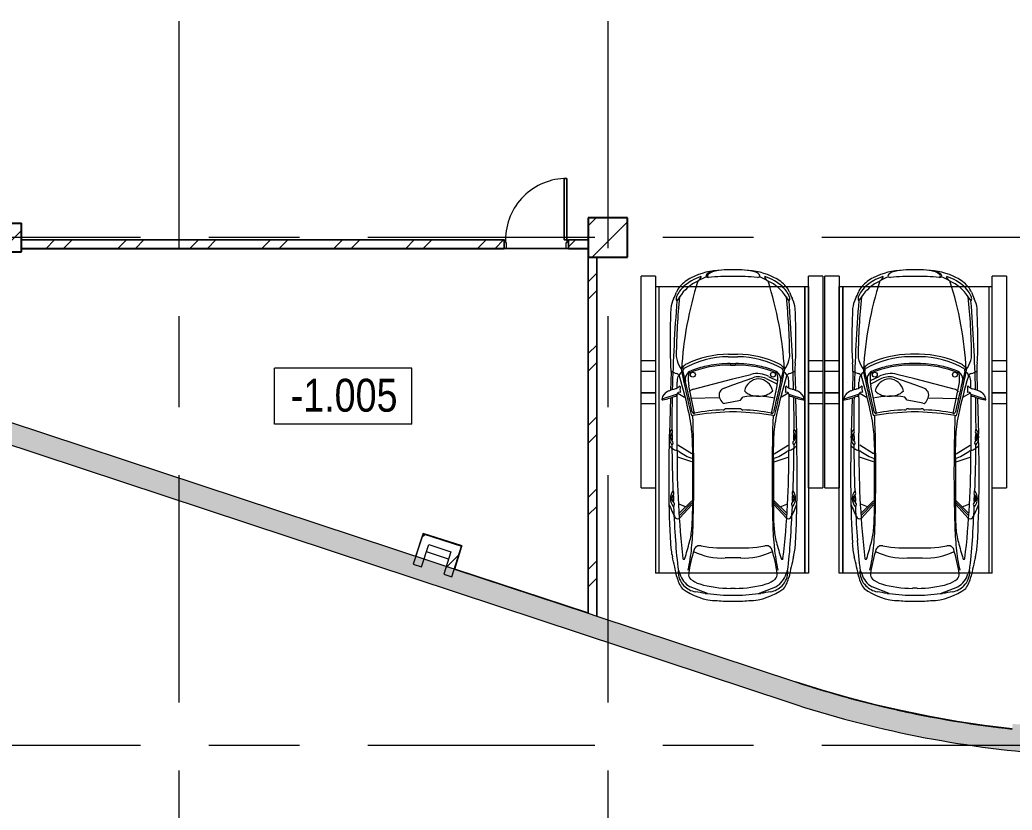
# Model space of a CAD drawing. Header units: millimetres. Extents: x 48966 to 155647, y -43515 to 30475.
# Drawn here: x 63710 to 77586, y -32288 to -21238 of the extents above; entities that cross this region are included whole.
import ezdxf

# ---------------------------------------------------------------- set-up
doc = ezdxf.new("R2010")
doc.units = ezdxf.units.MM
doc.linetypes.add('IMPORT-01 Штриховая _2 мм_', pattern=[600, 400, -200])
doc.linetypes.add('Осевые', pattern=[6350, 1270, -952.5, 3175, -952.5])
for name, color, linetype, lineweight in [('_Разделитель помещений_', 7, 'IMPORT-01 Штриховая _2 мм_', 9), ('Двери', 7, 'Continuous', 9), ('Каркас_Импост', 7, 'Continuous', 9), ('Колонны', 7, 'Continuous', 9), ('Колонны-1', 7, 'Continuous', 25), ('Марки помещений', 7, 'Continuous', 9), ('Общие ребра', 7, 'Continuous', 9), ('Оси-2', 7, 'Осевые', 9), ('Панель', 7, 'Continuous', 9), ('Парковка', 7, 'Continuous', 9), ('Перекрытия', 7, 'Continuous', 9), ('Стены', 7, 'Continuous', 9), ('Стены-1', 7, 'Continuous', 18), ('Фундамент несущей конструкции', 7, 'Continuous', 9), ('Фундамент несущей конструкции-1', 7, 'Continuous', 18), ('Штриховка разреза', 7, 'Continuous', 9), ('Элементы узлов', 7, 'Continuous', 9)]:
    doc.layers.add(name, color=color, linetype=linetype, lineweight=lineweight)
doc.styles.add('Arial Narrow_2', font='ARIALN.TTF', dxfattribs={"height": 460})
pattern_1 = [(45, (0, 0), (-502.8943, 502.8943), []), (45, (0, 762), (-502.8943, 502.8943), [])]

# ---------------------------------------------------------------- blocks, each defined once
blk = doc.blocks.new('Стена монолитная - Стена монолитная-463893-План -1-го этажа на отм_ -10_350')
at = {"layer": 'Стены'}
blk.add_line((69704, -28779), (69395, -28676), dxfattribs=at)
blk = doc.blocks.new('Колона монолитная81 - Колона монолитная-503109-План -1-го этажа на отм_ -10_350')
at = {"layer": 'Колонны'}
h = blk.add_hatch(dxfattribs=at)
h.set_pattern_fill('FP_3', color=256, style=0, pattern_type=2)
h.set_pattern_definition([(45, (1202.1, 1202.1), (-493.914, 493.914), []), (45, (1696, 1202.1), (-493.914, 493.914), [873.125, -174.625, 6.706, -167.919])])
h.paths.add_polyline_path([(64534, -23281), (64934, -23281), (64934, -22881), (64534, -22881)], flags=0)
at = {"layer": 'Колонны-1'}
for p, q in [((64934, -22881), (64534, -22881)), ((64534, -22881), (64534, -23281)), ((64934, -23281), (64934, -22881)), ((64534, -23281), (64934, -23281))]:
    blk.add_line(p, q, dxfattribs=at)
blk = doc.blocks.new('Колона монолитная82 - Колона монолитная-503121-План -1-го этажа на отм_ -10_350')
at = {"layer": 'Колонны'}
h = blk.add_hatch(dxfattribs=at)
h.set_pattern_fill('FP_4', color=256, style=0, pattern_type=2)
h.set_pattern_definition([(45, (-42.84, 0), (-493.914, 493.914), []), (45, (451.1, 0), (-493.914, 493.914), [873.125, -174.625, 6.706, -167.919])])
h.paths.add_polyline_path([(71614, -24558), (72164, -24558), (72164, -24008), (71614, -24008)], flags=0)
at = {"layer": 'Колонны-1'}
for p, q in [((72164, -24008), (71614, -24008)), ((71614, -24008), (71614, -24558)), ((72164, -24558), (72164, -24008)), ((71614, -24558), (72164, -24558))]:
    blk.add_line(p, q, dxfattribs=at)
blk = doc.blocks.new('Стена наружная на отм_-10_450 - Стена наружная на отм_-10_450-507337-План -1-го этажа на отм_ -10_350')
at = {"layer": 'Фундамент несущей конструкции'}
h = blk.add_hatch(dxfattribs=at)
h.set_pattern_fill('FP_1', color=256, style=0, pattern_type=2)
h.set_pattern_definition([(45, (0, 0), (-493.914, 493.914), []), (45, (493.9, 0), (-493.914, 493.914), [873.125, -174.625, 6.706, -167.919])])
h.paths.add_polyline_path([(150600, -31683), (149464, -28563), (149310, -28563), (139787, -2397), (139923, -2348), (136399, 7336), (136262, 7286), (133987, 13537), (133818, 13982), (133638, 14423), (133445, 14859), (133241, 15289), (133026, 15714), (132799, 16134), (132561, 16546), (132312, 16953), (132053, 17352), (131783, 17745), (131502, 18130), (131211, 18508), (131318, 18614), (131029, 18984), (130730, 19346), (130422, 19700), (130105, 20047), (129780, 20385), (129445, 20714), (129103, 21035), (128752, 21347), (128385, 21656), (128026, 21943), (127652, 22227), (127271, 22501), (126883, 22765), (126488, 23019), (126087, 23262), (125680, 23496), (125267, 23718), (124848, 23930), (124423, 24131), (123994, 24321), (123560, 24500), (123122, 24668), (122679, 24824), (122233, 24969), (121782, 25102), (121329, 25223), (120873, 25333), (120569, 25417), (120532, 25230), (120097, 25310), (119661, 25379), (119223, 25438), (118784, 25486), (118344, 25524), (117903, 25551), (117461, 25567), (117020, 25572), (109837, 25572), (109837, 25717), (100042, 25717), (100042, 25542), (86232, 25542), (86232, 25572), (61832, 25572), (61588, 25566), (61345, 25547), (61103, 25515), (60864, 25470), (60627, 25414), (60393, 25344), (60134, 25251), (59938, 25170), (59718, 25065), (59504, 24948), (59296, 24821), (59095, 24683), (58902, 24535), (58717, 24376), (58540, 24209), (58372, 24032), (58214, 23847), (58066, 23653), (57928, 23452), (57793, 23232), (57667, 22994), (57579, 22810), (57486, 22585), (57404, 22356), (57335, 22122), (57272, 21849), (57234, 21645), (57202, 21404), (57183, 21157), (57177, 20917), (57177, 20357), (57032, 20357), (57032, 15267), (57177, 15267), (57177, 13317), (57132, 13317), (57132, 5867), (57032, 5867), (57032, 2617), (57242, 2617), (57242, -43), (57032, -43), (57032, -2533), (57177, -2533), (57177, -21043), (57051, -21043), (57026, -21292), (57014, -21542), (57014, -21793), (57027, -22043), (57053, -22292), (57091, -22540), (57141, -22785), (57204, -23028), (57278, -23267), (57365, -23502), (57463, -23732), (57573, -23957), (57694, -24176), (57826, -24389), (57969, -24595), (58122, -24794), (58284, -24985), (58489, -25199), (58637, -25340), (58826, -25504), (59023, -25659), (59228, -25803), (59440, -25936), (59658, -26059), (59882, -26171), (59978, -25988), (74463, -30779), (74857, -30903), (75253, -31017), (75653, -31119), (76055, -31210), (76460, -31291), (76866, -31360), (77275, -31418), (77684, -31465), (78095, -31501), (78481, -31521), (78867, -31534), (79253, -31538), (91782, -31538), (91782, -31683), (108582, -31683), (108582, -31508), (142782, -31508), (142782, -31683), (148121, -31683)], flags=0)
h.paths.add_polyline_path([(146476, -31383), (143082, -31383), (143082, -31208), (108282, -31208), (108282, -31383), (92082, -31383), (92082, -31238), (79047, -31236), (78951, -31235), (78649, -31228), (78657, -31154), (77594, -31083), (77586, -31153), (77201, -31106), (76817, -31049), (76435, -30981), (76055, -30904), (75676, -30816), (75301, -30719), (74928, -30611), (74558, -30494), (59829, -25623), (59753, -25770), (59548, -25651), (59350, -25523), (59158, -25385), (58974, -25237), (58797, -25080), (58628, -24914), (58468, -24740), (58317, -24558), (58175, -24369), (58043, -24172), (57922, -23970), (57810, -23761), (57709, -23547), (57620, -23328), (57539, -23098), (57474, -22879), (57418, -22649), (57372, -22406), (57341, -22182), (57321, -21947), (57313, -21710), (57316, -21474), (57332, -21238), (57477, -21238), (57477, -2233), (57332, -2233), (57332, -343), (57542, -343), (57542, 2917), (57332, 2917), (57332, 13017), (57477, 13017), (57477, 15567), (57332, 15567), (57332, 20057), (57477, 20057), (57477, 20917), (57484, 21157), (57500, 21372), (57530, 21598), (57578, 21849), (57625, 22044), (57690, 22263), (57766, 22478), (57853, 22688), (57951, 22894), (58078, 23124), (58179, 23289), (58308, 23477), (58447, 23658), (58595, 23831), (58752, 23997), (58918, 24154), (59091, 24302), (59272, 24440), (59460, 24570), (59654, 24689), (59854, 24797), (60060, 24896), (60271, 24983), (60486, 25059), (60704, 25124), (60956, 25182), (61150, 25219), (61376, 25248), (61604, 25266), (61832, 25272), (85932, 25272), (85932, 25242), (100342, 25242), (100342, 25417), (109537, 25417), (109537, 25272), (117025, 25272), (117348, 25286), (117672, 25291), (117996, 25287), (118319, 25274), (118762, 25241), (118862, 25231), (119172, 25195), (119482, 25151), (119790, 25098), (120162, 25022), (120481, 24948), (120457, 24854), (120622, 24820), (121081, 24719), (121538, 24606), (121992, 24481), (122442, 24344), (122889, 24195), (123332, 24035), (123770, 23864), (124204, 23681), (124633, 23487), (125096, 23262), (125475, 23067), (125888, 22840), (126294, 22603), (126741, 22326), (127088, 22098), (127475, 21830), (127855, 21552), (128228, 21264), (128593, 20967), (128950, 20661), (129300, 20345), (129640, 20020), (130030, 19627), (130296, 19345), (130611, 18995), (130917, 18637), (130809, 18529), (131091, 18175), (131364, 17813), (131674, 17374), (131880, 17069), (132124, 16688), (132358, 16300), (132582, 15906), (132796, 15506), (132999, 15102), (133192, 14692), (133374, 14277), (133545, 13858), (133705, 13434), (136083, 6901), (136219, 6951), (139538, -2169), (139402, -2218), (149100, -28863), (149254, -28863), (150172, -31383), (148121, -31383)], flags=0)
blk.add_line((71657, -29535), (71777, -29575), dxfattribs=at)
at = {"layer": 'Фундамент несущей конструкции-1'}
for p, q in [((59978, -25988), (74463, -30779)), ((63532, -26848), (71657, -29535)), ((71777, -29575), (74558, -30494))]:
    blk.add_line(p, q, dxfattribs=at)
for radius, end in [(14758, 263.7558), (15058, 265.8248)]:
    blk.add_arc((79192, -16483), radius, 251.6993, end, dxfattribs=at)
blk = doc.blocks.new('Дверь - Однопольная - ДВ2__21х9-6240671-План -1-го этажа на отм_ -10_350')
at = {"layer": 'Двери'}
for p, q in [((-429, -60), (-389, -60)), ((-429, -918), (-429, -60)), ((-389, -60), (-389, -918)), ((-389, -918), (-429, -918))]:
    blk.add_line(p, q, dxfattribs=at)
blk.add_arc((-429, -60), 858, 270, 0, dxfattribs=at)
at = {"layer": 'Каркас_Импост'}
for p, q in [((-450, 60), (-420, 60)), ((-450, -60), (-450, 60)), ((-420, 60), (-420, -20)), ((420, 60), (450, 60)), ((420, -20), (420, 60)), ((450, 60), (450, -60)), ((-430, -60), (-450, -60)), ((-430, -20), (-430, -60)), ((-420, -20), (-430, -20)), ((430, -20), (420, -20)), ((430, -60), (430, -20)), ((450, -60), (430, -60))]:
    blk.add_line(p, q, dxfattribs=at)
at = {"layer": 'Панель'}
for p, q in [((-389, -60), (-429, -60)), ((-429, -60), (-429, -918)), ((-389, -918), (-389, -60)), ((-429, -918), (-389, -918))]:
    blk.add_line(p, q, dxfattribs=at)
blk = doc.blocks.new('Прк_Свб_Механизированная парковка_Параллельная - Прк_Свб_Механизированная парковка_Параллельная-8473315-План -1-го этажа на отм_ -10_350')
at = {"layer": 'Парковка'}
for p, q in [((260, 2672), (310, 2672)), ((260, 2672), (260, -1334)), ((310, 2672), (2350, 2672)), ((310, -1334), (310, 2672)), ((310, -1334), (310, 2672)), ((2350, 2672), (2400, 2672)), ((2350, 2672), (2350, -1334)), ((2350, -1334), (2350, 2672)), ((2400, 2672), (2400, -1334)), ((60, 300), (60, 1478)), ((260, 1478), (60, 1478)), ((260, 1478), (260, 300)), ((2400, 300), (2400, 1478)), ((2600, 1478), (2400, 1478)), ((2600, 1478), (2600, 300)), ((60, 150), (60, 300)), ((260, 300), (60, 300)), ((260, 300), (260, 150)), ((2400, 150), (2400, 300)), ((2600, 300), (2400, 300)), ((2600, 300), (2600, 150)), ((60, -150), (60, 150)), ((60, 150), (260, 150)), ((260, 150), (60, 150)), ((260, 150), (260, -150)), ((2400, -150), (2400, 150)), ((2400, 150), (2600, 150)), ((2600, 150), (2400, 150)), ((2600, 150), (2600, -150)), ((2283, 0), (2284, 0)), ((60, -300), (60, -150)), ((260, -150), (60, -150)), ((260, -150), (60, -150)), ((260, -150), (260, -300)), ((2400, -300), (2400, -150)), ((2600, -150), (2400, -150)), ((2600, -150), (2400, -150)), ((2600, -150), (2600, -300)), ((60, -1478), (60, -300)), ((260, -300), (60, -300)), ((260, -300), (260, -1478)), ((2400, -1478), (2400, -300)), ((2600, -300), (2400, -300)), ((2600, -300), (2600, -1478)), ((310, -1334), (260, -1334)), ((2350, -1334), (310, -1334)), ((2400, -1334), (2350, -1334)), ((60, -1478), (260, -1478)), ((2400, -1478), (2600, -1478))]:
    blk.add_line(p, q, dxfattribs=at)
at = {"layer": 'Элементы узлов'}
for p, q in [((985, 2956), (744, 2863)), ((1701, 2956), (1942, 2863)), ((1310, 2884), (1343, 2884)), ((1343, 2884), (1376, 2884)), ((1343, 2460), (1236, 2460)), ((1451, 2460), (1343, 2460)), ((767, 1662), (596, 1831)), ((767, 1689), (598, 1860)), ((767, 1716), (601, 1899)), ((777, 1069), (777, 1807)), ((1910, 1069), (1910, 1807)), ((1920, 1716), (2086, 1899)), ((1920, 1689), (2088, 1860)), ((1920, 1662), (2090, 1831)), ((505, 1578), (509, 1682)), ((681, 1746), (589, 1709)), ((2005, 1746), (2097, 1709)), ((2181, 1578), (2177, 1682)), ((767, 1115), (571, 1050)), ((1920, 1115), (2116, 1050)), ((766, 1006), (572, 881)), ((1920, 1006), (2115, 881)), ((452, 798), (452, 800)), ((468, 223), (454, 729)), ((488, 716), (488, 820)), ((2199, 716), (2198, 820)), ((2219, 223), (2232, 729)), ((2234, 798), (2235, 800)), ((807, 439), (727, 53)), ((1880, 439), (1960, 53)), ((1230, 297), (1450, 256)), ((1343, 375), (1254, 375)), ((1433, 375), (1343, 375)), ((562, 171), (349, 239)), ((572, 154), (666, 213)), ((1157, 222), (749, 232)), ((1450, 256), (1483, 211)), ((2115, 154), (2021, 213)), ((2124, 171), (2337, 239)), ((477, -144), (470, 117)), ((562, 86), (561, 1)), ((793, 99), (1343, -43)), ((1219, 84), (1343, 40)), ((1343, 40), (1622, -60)), ((1808, -48), (1964, 29)), ((2125, 86), (2125, 1)), ((2210, -144), (2216, 117)), ((1343, -43), (1593, -107)), ((1847, -74), (1961, -22)), ((1303, -259), (1343, -259)), ((1311, -235), (1343, -235)), ((1343, -235), (1375, -235)), ((1343, -259), (1383, -259)), ((1277, -353), (1343, -353)), ((1281, -387), (1343, -387)), ((1343, -353), (1409, -353)), ((1343, -387), (1405, -387)), ((874, -1430), (899, -1465)), ((1812, -1430), (1787, -1465))]:
    blk.add_line(p, q, dxfattribs=at)
for centre in [(783, -103), (1903, -103)]:
    blk.add_circle(centre, 34.2, dxfattribs=at)
for centre, radius, start, end in [((1142, 2203), 854, 91.3101, 126.673), ((1299, 1297), 1768, 88.5599, 95.7191), ((1388, 1297), 1768, 84.2809, 91.4401), ((1544, 2203), 854, 53.327, 88.6899), ((864, 2645), 291, 99.4063, 135.3585), ((109, 7204), 4330, 279.4063, 281.267), ((968, 2892), 66.2, 74.6969, 101.267), ((1344, 535), 2447, 90.009, 98.4162), ((1343, 535), 2447, 81.5838, 89.991), ((1718, 2892), 66.2, 78.733, 105.3031), ((2577, 7204), 4330, 258.733, 260.5937), ((1822, 2645), 291, 44.6415, 80.5937), ((954, 2644), 403, 142.8851, 168.4724), ((861, 2649), 286, 135.3585, 180.8097), ((887, 2603), 297, 118.891, 164.8614), ((971, 2503), 334, 106.0489, 131.119), ((1310, 1323), 1562, 90, 106.0489), ((1376, 1323), 1562, 73.9511, 90), ((1716, 2503), 334, 48.881, 73.9511), ((1799, 2603), 297, 15.1386, 61.109), ((1826, 2649), 286, 359.1903, 44.6415), ((1732, 2644), 403, 11.5276, 37.1149), ((-7093, 4285), 7809, 346.3595, 348.4724), ((7632, 1747), 7109, 172.7777, 176.2151), ((582, 2647), 7.47, 202.0252, 337.9748), ((292, 2764), 320, 337.9748, 344.8614), ((806, 2692), 83, 131.119, 188.3012), ((2939, 3003), 2239, 188.3012, 197.1212), ((-252, 3003), 2239, 342.8788, 351.6988), ((1881, 2692), 83, 351.6988, 48.881), ((2394, 2764), 320, 195.1386, 202.0252), ((2105, 2647), 7.47, 202.0252, 337.9748), ((-4945, 1747), 7109, 3.7849, 7.2223), ((9779, 4285), 7809, 191.5276, 193.6405), ((-1923, 2049), 2702, 5.7674, 12.4062), ((4610, 2049), 2702, 167.5938, 174.2326), ((1495, 2201), 1028, 166.3595, 176.9727), ((13091, 1035), 12530, 173.4329, 180.3434), ((657, 2464), 14.2, 16.6037, 163.3963), ((-8360, -224), 9423, 15.1578, 16.6037), ((1191, 1553), 908, 87.2052, 116.1006), ((1495, 1553), 908, 63.8994, 92.7948), ((11046, -224), 9423, 163.3963, 164.8422), ((2030, 2464), 14.2, 16.6037, 163.3963), ((-10405, 1035), 12530, 359.6566, 6.5671), ((1192, 2201), 1028, 3.0273, 13.6405), ((17986, 1329), 17542, 176.9727, 181.7279), ((-261, 1970), 1032, 3.9601, 15.1578), ((-3795, 1860), 4583, 1.6426, 5.7674), ((874, 2367), 78.4, 197.1212, 287.1515), ((1246, 120), 2200, 87.4807, 99.1257), ((1440, 120), 2200, 80.8743, 92.5193), ((1812, 2367), 78.4, 252.8485, 342.8788), ((6481, 1860), 4583, 174.2326, 178.3574), ((2947, 1970), 1032, 164.8422, 176.0399), ((-15300, 1329), 17542, 358.2721, 3.0273), ((23730, 682), 23242, 176.2151, 177.3918), ((-21044, 682), 23242, 2.6082, 3.7849), ((-2620, 1807), 3397, 360, 3.9601), ((-23670, 1290), 24466, 358.0784, 1.6426), ((26356, 1290), 24466, 178.3574, 181.9216), ((5306, 1807), 3397, 176.0399, 180), ((1914, 1148), 1569, 151.3958, 159.1373), ((569, 1870), 43.2, 42.166, 137.834), ((2118, 1870), 43.2, 42.166, 137.834), ((772, 1148), 1569, 20.8627, 28.6042), ((651, 1629), 182, 141.8293, 217.7375), ((554, 1628), 69.8, 126.1474, 236.335), ((493, 1711), 33.5, 306.1474, 64.1911), ((270, 1634), 248, 345.9493, 11.7851), ((2193, 1711), 33.5, 115.8089, 233.8526), ((2417, 1634), 248, 168.2149, 194.0507), ((2132, 1628), 69.8, 303.665, 53.8526), ((2036, 1629), 182, 322.2625, 38.1707), ((436, 1556), 80.9, 331.6072, 9.9944), ((2251, 1556), 80.9, 170.0056, 208.3928), ((23730, 682), 23242, 177.926, 179.5072), ((-21044, 682), 23242, 0.4928, 2.074), ((562, 1008), 45.5, 283.0487, 307.6369), ((995, 423), 682, 108.6369, 126.4439), ((5170, 998), 4394, 179.0785, 181.1424), ((-2484, 998), 4394, 358.8576, 0.9215), ((1692, 423), 682, 53.5561, 71.3631), ((2125, 1008), 45.5, 232.3631, 256.9513), ((652, 703), 275, 120.356, 137.5688), ((632, 769), 182, 141.8293, 217.7375), ((474, 851), 33.5, 306.1474, 64.1911), ((620, 759), 210, 103.0487, 120.356), ((-79448, 481), 80010, 359.77826, 0.3434), ((-1159, 872), 1936, 352.7338, 1.1424), ((3845, 872), 1936, 178.8576, 187.2662), ((2067, 759), 210, 59.644, 76.9513), ((82134, 481), 80010, 179.6566, 180.22174), ((2034, 703), 275, 42.4312, 59.644), ((2212, 851), 33.5, 115.8089, 233.8526), ((2055, 769), 182, 322.2625, 38.1707), ((535, 768), 69.8, 126.1474, 236.335), ((417, 696), 80.9, 331.6072, 9.9944), ((251, 774), 248, 345.9493, 11.7851), ((2436, 774), 248, 168.2149, 194.0507), ((2270, 696), 80.9, 170.0056, 208.3928), ((2152, 768), 69.8, 303.665, 53.8526), ((23730, 682), 23242, 180.0596, 181.1514), ((-1224, 881), 2002, 347.8724, 352.7338), ((3910, 881), 2002, 187.2662, 192.1276), ((-21044, 682), 23242, 358.8486, 359.9404), ((-6476, 2009), 7374, 343.5257, 347.8724), ((16870, -3417), 16571, 166.4912, 168.6054), ((-47059, 11031), 48997, 346.8001, 347.4912), ((778, 449), 21.1, 74.8587, 166.4912), ((801, 413), 26.5, 77.7328, 167.4912), ((1373, 3824), 3406, 260.0389, 268.6709), ((1252, 2489), 2099, 257.7328, 268.713), ((1349, 2786), 2368, 268.6709, 269.8667), ((1338, 2786), 2368, 270.1333, 271.3291), ((1314, 3824), 3406, 271.3291, 279.9611), ((1434, 2489), 2099, 271.287, 282.2672), ((1885, 413), 26.5, 12.5088, 102.2672), ((1908, 449), 21.1, 13.5088, 105.1413), ((49746, 11031), 48997, 192.5088, 193.1999), ((-14183, -3417), 16571, 11.3946, 13.5088), ((9162, 2009), 7374, 192.1276, 196.4743), ((1369, 139), 228, 138.0486, 158.5986), ((1218, 274), 25.4, 62.6865, 138.0486), ((1205, 358), 33.6, 54.6828, 88.713), ((1257, 431), 57, 234.6828, 266.7231), ((1430, 431), 57, 273.2769, 305.3172), ((1482, 358), 33.6, 91.287, 125.3172), ((358, 241), 9.6, 78.4734, 189.3023), ((483, 261), 136, 189.3023, 220.7557), ((148, -791), 1063, 68.2184, 78.4734), ((508, 283), 169, 220.7557, 248.5798), ((531, 167), 31.5, 8.0985, 68.2184), ((593, 176), 31.8, 188.0985, 298.2747), ((743, 101), 141, 162.5206, 194.0339), ((602, 146), 6.72, 342.5206, 17.4794), ((1254, 183), 105, 158.5986, 250.2124), ((1667, 1444), 1246, 261.4812, 282.1141), ((1682, -59), 257, 85.7443, 134.0872), ((1720, -59), 257, 45.9128, 94.2557), ((2093, 176), 31.8, 241.7253, 351.9015), ((2084, 146), 6.72, 162.5206, 197.4794), ((1943, 101), 141, 345.9661, 17.4794), ((2156, 167), 31.5, 111.7816, 171.9015), ((2539, -791), 1063, 101.5266, 111.7816), ((2179, 283), 169, 291.4202, 319.2443), ((2204, 261), 136, 319.2443, 350.6977), ((2328, 241), 9.6, 350.6977, 101.5266), ((741, 878), 808, 248.5798, 255.0587), ((23730, 682), 23242, 181.4123, 184.4864), ((500, -25), 126, 42.9063, 75.0587), ((782, 0), 221, 179.6566, 199.8566), ((599, 67), 7.62, 222.9063, 2.3482), ((1183, -41), 466, 168.323, 191.798), ((824, 220), 125, 222.4312, 255.5726), ((1716, 174), 219, 192.6688, 266.0106), ((1685, 174), 219, 273.9894, 347.3312), ((1503, -41), 466, 348.202, 11.677), ((2088, 67), 7.62, 177.6518, 317.0937), ((2186, -25), 126, 104.9413, 137.0937), ((1904, 0), 221, 340.1434, 0.3434), ((-21044, 682), 23242, 355.5136, 358.5877), ((1945, 878), 808, 284.9413, 291.4202), ((718, -594), 503, 108.9854, 118.6662), ((532, -52), 69.7, 288.9854, 331.8228), ((591, -69), 17.7, 199.8566, 259.3923), ((589, -80), 6.67, 259.3923, 343.5257), ((665, -75), 74.1, 190.0254, 239.0531), ((781, -41), 107, 163.9676, 222.7268), ((846, 19), 197, 222.7268, 250.1805), ((1283, 1223), 1458, 247.618, 271.1115), ((1403, 1223), 1458, 268.8885, 292.382), ((1679, 231), 349, 255.7125, 298.7278), ((1701, 161), 234, 250.325, 297.1702), ((1840, 19), 197, 289.8195, 317.2732), ((1905, -41), 107, 317.2732, 16.0324), ((2022, -75), 74.1, 300.9469, 349.9746), ((2098, -80), 6.67, 196.4743, 280.6077), ((2155, -52), 69.7, 208.1772, 251.0146), ((2095, -69), 17.7, 280.6077, 340.1434), ((1968, -594), 503, 61.3338, 71.0146), ((2276, -446), 1813, 174.3165, 179.3374), ((-532, -167), 1009, 354.3165, 1.275), ((977, -430), 436, 144.1598, 162.7087), ((689, -163), 66.6, 163.4439, 218.2489), ((5601, 107), 4985, 183.2466, 197.7436), ((762, -105), 159, 218.2489, 243.4105), ((671, -164), 28.7, 166.8001, 240.4894), ((1277, 906), 1259, 240.4894, 270), ((1281, 931), 1318, 243.4105, 270), ((1327, 1352), 1613, 250.1805, 258.333), ((1303, 1238), 1496, 258.333, 270), ((1383, 1238), 1496, 270, 281.667), ((1405, 931), 1318, 270, 296.5895), ((1409, 906), 1259, 270, 299.5106), ((1360, 1352), 1613, 281.667, 289.8195), ((-2914, 107), 4985, 342.2564, 356.7534), ((1924, -105), 159, 296.5895, 321.7511), ((2015, -164), 28.7, 299.5106, 13.1999), ((1997, -163), 66.6, 321.7511, 16.5561), ((1709, -430), 436, 17.2913, 35.8402), ((3218, -167), 1009, 178.725, 185.6835), ((410, -446), 1813, 0.6626, 5.6835), ((797, -374), 247, 162.7087, 180.5958), ((9268, -286), 8718, 180.5958, 185.957), ((-6581, -286), 8718, 354.043, 359.4042), ((1890, -374), 247, 359.4042, 17.2913), ((11720, -555), 11257, 179.3374, 182.4134), ((-9033, -555), 11257, 357.5866, 0.6626), ((870, -978), 401, 187.3664, 207.0814), ((1816, -978), 401, 332.9186, 352.6336), ((-135, -1492), 727, 19.0127, 27.0814), ((626, -1167), 77.3, 170.9154, 203.9317), ((626, -1167), 77.3, 159.9553, 170.9154), ((559, -1142), 5.64, 20.0447, 159.9553), ((945, -1025), 426, 203.9317, 215.0111), ((902, -958), 384, 208.3862, 217.3523), ((1110, -855), 613, 213.1954, 245.2474), ((1576, -855), 613, 294.7526, 326.8046), ((1785, -958), 384, 322.6477, 331.6138), ((1742, -1025), 426, 324.9889, 336.0683), ((2127, -1142), 5.64, 20.0447, 159.9553), ((2060, -1167), 77.3, 336.0683, 9.0846), ((2060, -1167), 77.3, 9.0846, 20.0447), ((2821, -1492), 727, 152.9186, 160.9873), ((770, -1180), 230, 199.0127, 222.6949), ((945, -1025), 426, 215.0111, 231.6898), ((1024, -946), 575, 222.6949, 242.7086), ((1097, -833), 671, 231.6898, 240.1263), ((1590, -833), 671, 299.8737, 308.3102), ((1662, -946), 575, 297.2914, 317.3051), ((1742, -1025), 426, 308.3102, 324.9889), ((1916, -1180), 230, 317.3051, 340.9873), ((1202, -600), 964, 242.7086, 268.7598), ((1101, -825), 680, 240.1263, 252.4323), ((1753, 184), 1832, 240.5749, 244.6414), ((831, -1460), 53.4, 35.1828, 65.2474), ((894, -1468), 5.72, 286.6028, 34.7151), ((986, -1481), 19.7, 152.4998, 213.0124), ((997, -1512), 49.5, 84.1257, 125.5648), ((1053, -1443), 96.7, 210.1038, 251.3041), ((1017, -1481), 30.2, 142.134, 227.9629), ((1128, -1359), 195, 227.9629, 242.5833), ((1286, 1291), 2768, 264.1257, 271.1885), ((1401, 1291), 2768, 268.8115, 275.8743), ((1484, -600), 964, 271.2402, 297.2914), ((1633, -1443), 96.7, 288.6959, 329.8962), ((1689, -1512), 49.5, 54.4352, 95.8743), ((1700, -1481), 19.7, 326.9876, 27.5002), ((933, 184), 1832, 295.3586, 299.4251), ((1792, -1468), 5.72, 145.2849, 253.3972), ((1585, -825), 680, 287.5677, 299.8737), ((1856, -1460), 53.4, 114.7526, 144.8172), ((1295, -496), 1074, 255.2991, 272.5854), ((1144, -1316), 240, 243.8554, 263.2896), ((1392, -496), 1074, 267.4146, 284.7009)]:
    blk.add_arc(centre, radius, start, end, dxfattribs=at)
blk = doc.blocks.new('Прк_Свб_Механизированная парковка_Параллельная - Прк_Свб_Механизированная парковка_Параллельная-8455325-План -1-го этажа на отм_ -10_350')
at = {"layer": 'Парковка'}
for p, q in [((60, 300), (60, 1478)), ((260, 1478), (60, 1478)), ((260, 1478), (260, 300)), ((2400, 300), (2400, 1478)), ((2600, 1478), (2400, 1478)), ((2600, 1478), (2600, 300)), ((260, 1334), (310, 1334)), ((260, 1334), (260, -2672)), ((310, 1334), (2350, 1334)), ((310, -2672), (310, 1334)), ((310, -2672), (310, 1334)), ((2350, 1334), (2400, 1334)), ((2350, 1334), (2350, -2672)), ((2350, -2672), (2350, 1334)), ((2400, 1334), (2400, -2672)), ((60, 150), (60, 300)), ((60, 300), (260, 300)), ((260, 300), (260, 150)), ((2400, 150), (2400, 300)), ((2400, 300), (2600, 300)), ((2600, 300), (2600, 150)), ((60, -150), (60, 150)), ((60, 150), (260, 150)), ((60, 150), (260, 150)), ((260, 150), (260, -150)), ((2400, -150), (2400, 150)), ((2400, 150), (2600, 150)), ((2400, 150), (2600, 150)), ((2600, 150), (2600, -150)), ((2283, 0), (2284, 0)), ((60, -300), (60, -150)), ((260, -150), (60, -150)), ((60, -150), (260, -150)), ((260, -150), (260, -300)), ((2400, -300), (2400, -150)), ((2600, -150), (2400, -150)), ((2400, -150), (2600, -150)), ((2600, -150), (2600, -300)), ((60, -1478), (60, -300)), ((60, -300), (260, -300)), ((260, -300), (260, -1478)), ((2400, -1478), (2400, -300)), ((2400, -300), (2600, -300)), ((2600, -300), (2600, -1478)), ((60, -1478), (260, -1478)), ((2400, -1478), (2600, -1478)), ((310, -2672), (260, -2672)), ((2350, -2672), (310, -2672)), ((2400, -2672), (2350, -2672))]:
    blk.add_line(p, q, dxfattribs=at)
at = {"layer": 'Элементы узлов'}
for p, q in [((874, 1430), (899, 1465)), ((1812, 1430), (1787, 1465)), ((1277, 353), (1343, 353)), ((1281, 387), (1343, 387)), ((1343, 387), (1405, 387)), ((1343, 353), (1409, 353)), ((477, 144), (470, -117)), ((1303, 259), (1343, 259)), ((1311, 235), (1343, 235)), ((1343, 259), (1383, 259)), ((1343, 235), (1375, 235)), ((2210, 144), (2216, -117)), ((793, -99), (1343, 43)), ((1343, 43), (1593, 107)), ((1343, -40), (1622, 60)), ((1808, 48), (1964, -29)), ((1847, 74), (1961, 22)), ((562, -86), (561, -1)), ((807, -439), (727, -53)), ((1219, -84), (1343, -40)), ((1880, -439), (1960, -53)), ((2125, -86), (2125, -1)), ((562, -171), (349, -239)), ((468, -223), (454, -729)), ((572, -154), (666, -213)), ((1157, -222), (749, -232)), ((1230, -297), (1450, -256)), ((1450, -256), (1483, -211)), ((2115, -154), (2021, -213)), ((2124, -171), (2337, -239)), ((2219, -223), (2232, -729)), ((1343, -375), (1254, -375)), ((1433, -375), (1343, -375)), ((452, -798), (452, -800)), ((488, -716), (488, -820)), ((2199, -716), (2198, -820)), ((2234, -798), (2235, -800)), ((766, -1006), (572, -881)), ((1920, -1006), (2115, -881)), ((767, -1115), (571, -1050)), ((777, -1069), (777, -1807)), ((1910, -1069), (1910, -1807)), ((1920, -1115), (2116, -1050)), ((505, -1578), (509, -1682)), ((767, -1662), (596, -1831)), ((1920, -1662), (2090, -1831)), ((2181, -1578), (2177, -1682)), ((681, -1746), (589, -1709)), ((767, -1689), (598, -1860)), ((767, -1716), (601, -1899)), ((1920, -1689), (2088, -1860)), ((1920, -1716), (2086, -1899)), ((2005, -1746), (2097, -1709)), ((1343, -2460), (1236, -2460)), ((1451, -2460), (1343, -2460)), ((985, -2956), (744, -2863)), ((1310, -2884), (1343, -2884)), ((1343, -2884), (1376, -2884)), ((1701, -2956), (1942, -2863))]:
    blk.add_line(p, q, dxfattribs=at)
for centre in [(783, 103), (1903, 103)]:
    blk.add_circle(centre, 34.2, dxfattribs=at)
for centre, radius, start, end in [((1202, 600), 964, 91.2402, 117.2914), ((1053, 1443), 96.7, 108.6959, 149.8962), ((1128, 1359), 195, 117.4167, 132.0371), ((1295, 496), 1074, 87.4146, 104.7009), ((1144, 1316), 240, 96.7104, 116.1446), ((1392, 496), 1074, 75.2991, 92.5854), ((1484, 600), 964, 62.7086, 88.7598), ((1633, 1443), 96.7, 30.1038, 71.3041), ((1110, 855), 613, 114.7526, 146.8046), ((1024, 946), 575, 117.2914, 137.3051), ((5601, -107), 4985, 162.2564, 176.7534), ((1097, 833), 671, 119.8737, 128.3102), ((1101, 825), 680, 107.5677, 119.8737), ((1753, -184), 1832, 115.3586, 119.4251), ((831, 1460), 53.4, 294.7526, 324.8172), ((894, 1468), 5.72, 325.2849, 73.3972), ((986, 1481), 19.7, 146.9876, 207.5002), ((997, 1512), 49.5, 234.4352, 275.8743), ((1017, 1481), 30.2, 132.0371, 217.866), ((1286, -1291), 2768, 88.8115, 95.8743), ((1401, -1291), 2768, 84.1257, 91.1885), ((1689, 1512), 49.5, 264.1257, 305.5648), ((1700, 1481), 19.7, 332.4998, 33.0124), ((933, -184), 1832, 60.5749, 64.6414), ((1792, 1468), 5.72, 106.6028, 214.7151), ((1585, 825), 680, 60.1263, 72.4323), ((1856, 1460), 53.4, 215.1828, 245.2474), ((1576, 855), 613, 33.1954, 65.2474), ((-2914, -107), 4985, 3.2466, 17.7436), ((1590, 833), 671, 51.6898, 60.1263), ((1662, 946), 575, 42.6949, 62.7086), ((-135, 1492), 727, 332.9186, 340.9873), ((770, 1180), 230, 137.3051, 160.9873), ((945, 1025), 426, 144.9889, 156.0683), ((945, 1025), 426, 128.3102, 144.9889), ((1742, 1025), 426, 35.0111, 51.6898), ((1916, 1180), 230, 19.0127, 42.6949), ((1742, 1025), 426, 23.9317, 35.0111), ((2821, 1492), 727, 199.0127, 207.0814), ((870, 978), 401, 152.9186, 172.6336), ((23730, -682), 23242, 175.5136, 178.5877), ((626, 1167), 77.3, 156.0683, 189.0846), ((9268, 286), 8718, 174.043, 179.4042), ((626, 1167), 77.3, 189.0846, 200.0447), ((559, 1142), 5.64, 200.0447, 339.9553), ((902, 958), 384, 142.6477, 151.6138), ((1785, 958), 384, 28.3862, 37.3523), ((-6581, 286), 8718, 0.5958, 5.957), ((2127, 1142), 5.64, 200.0447, 339.9553), ((-21044, -682), 23242, 1.4123, 4.4864), ((2060, 1167), 77.3, 350.9154, 23.9317), ((2060, 1167), 77.3, 339.9553, 350.9154), ((1816, 978), 401, 7.3664, 27.0814), ((11720, 555), 11257, 177.5866, 180.6626), ((-9033, 555), 11257, 359.3374, 2.4134), ((2276, 446), 1813, 180.6626, 185.6835), ((410, 446), 1813, 354.3165, 359.3374), ((797, 374), 247, 179.4042, 197.2913), ((977, 430), 436, 197.2913, 215.8402), ((1277, -906), 1259, 90, 119.5106), ((1281, -931), 1318, 90, 116.5895), ((1405, -931), 1318, 63.4105, 90), ((1409, -906), 1259, 60.4894, 90), ((1709, 430), 436, 324.1598, 342.7087), ((1890, 374), 247, 342.7087, 0.5958), ((-532, 167), 1009, 358.725, 5.6835), ((718, 594), 503, 241.3338, 251.0146), ((689, 163), 66.6, 141.7511, 196.5561), ((16870, 3417), 16571, 191.3946, 193.5088), ((762, 105), 159, 116.5895, 141.7511), ((671, 164), 28.7, 119.5106, 193.1999), ((-47059, -11031), 48997, 12.5088, 13.1999), ((846, -19), 197, 109.8195, 137.2732), ((1283, -1223), 1458, 88.8885, 112.382), ((1327, -1352), 1613, 101.667, 109.8195), ((1303, -1238), 1496, 90, 101.667), ((1403, -1223), 1458, 67.618, 91.1115), ((1383, -1238), 1496, 78.333, 90), ((1360, -1352), 1613, 70.1805, 78.333), ((1840, -19), 197, 42.7268, 70.1805), ((49746, -11031), 48997, 166.8001, 167.4912), ((-14183, 3417), 16571, 346.4912, 348.6054), ((1924, 105), 159, 38.2489, 63.4105), ((2015, 164), 28.7, 346.8001, 60.4894), ((1997, 163), 66.6, 343.4439, 38.2489), ((1968, 594), 503, 288.9854, 298.6662), ((3218, 167), 1009, 174.3165, 181.275), ((532, 52), 69.7, 28.1772, 71.0146), ((782, 0), 221, 160.1434, 180.3434), ((591, 69), 17.7, 100.6077, 160.1434), ((589, 80), 6.67, 16.4743, 100.6077), ((665, 75), 74.1, 120.9469, 169.9746), ((-6476, -2009), 7374, 12.1276, 16.4743), ((781, 41), 107, 137.2732, 196.0324), ((1183, 41), 466, 168.202, 191.677), ((1716, -174), 219, 93.9894, 167.3312), ((1679, -231), 349, 61.2722, 104.2875), ((1701, -161), 234, 62.8298, 109.675), ((1685, -174), 219, 12.6688, 86.0106), ((9162, -2009), 7374, 163.5257, 167.8724), ((1503, 41), 466, 348.323, 11.798), ((1905, 41), 107, 343.9676, 42.7268), ((2022, 75), 74.1, 10.0254, 59.0531), ((2098, 80), 6.67, 79.3923, 163.5257), ((2155, 52), 69.7, 108.9854, 151.8228), ((2095, 69), 17.7, 19.8566, 79.3923), ((1904, 0), 221, 359.6566, 19.8566), ((508, -283), 169, 111.4202, 139.2443), ((741, -878), 808, 104.9413, 111.4202), ((500, 25), 126, 284.9413, 317.0937), ((599, -67), 7.62, 357.6518, 137.0937), ((743, -101), 141, 165.9661, 197.4794), ((824, -220), 125, 104.4274, 137.5688), ((1254, -183), 105, 109.7876, 201.4014), ((1682, 59), 257, 225.9128, 274.2557), ((1720, 59), 257, 265.7443, 314.0872), ((1943, -101), 141, 342.5206, 14.0339), ((2088, -67), 7.62, 42.9063, 182.3482), ((2186, 25), 126, 222.9063, 255.0587), ((1945, -878), 808, 68.5798, 75.0587), ((2179, -283), 169, 40.7557, 68.5798), ((483, -261), 136, 139.2443, 170.6977), ((358, -241), 9.6, 170.6977, 281.5266), ((148, 791), 1063, 281.5266, 291.7816), ((23730, -682), 23242, 178.8486, 179.9404), ((531, -167), 31.5, 291.7816, 351.9015), ((-79448, -481), 80010, 359.6566, 0.22174), ((593, -176), 31.8, 61.7253, 171.9015), ((602, -146), 6.72, 342.5206, 17.4794), ((1369, -139), 228, 201.4014, 221.9514), ((1667, -1444), 1246, 77.8859, 98.5188), ((2084, -146), 6.72, 162.5206, 197.4794), ((2093, -176), 31.8, 8.0985, 118.2747), ((2156, -167), 31.5, 188.0985, 248.2184), ((82134, -481), 80010, 179.77826, 180.3434), ((2539, 791), 1063, 248.2184, 258.4734), ((-21044, -682), 23242, 0.0596, 1.1514), ((2204, -261), 136, 9.3023, 40.7557), ((2328, -241), 9.6, 258.4734, 9.3023), ((1252, -2489), 2099, 91.287, 102.2672), ((1218, -274), 25.4, 221.9514, 297.3135), ((1205, -358), 33.6, 271.287, 305.3172), ((1257, -431), 57, 93.2769, 125.3172), ((1430, -431), 57, 54.6828, 86.7231), ((1482, -358), 33.6, 234.6828, 268.713), ((1434, -2489), 2099, 77.7328, 88.713), ((-1224, -881), 2002, 7.2662, 12.1276), ((778, -449), 21.1, 193.5088, 285.1413), ((801, -413), 26.5, 192.5088, 282.2672), ((-23670, -1290), 24466, 358.3574, 1.9216), ((1373, -3824), 3406, 91.3291, 99.9611), ((1349, -2786), 2368, 90.1333, 91.3291), ((1338, -2786), 2368, 88.6709, 89.8667), ((1314, -3824), 3406, 80.0389, 88.6709), ((1885, -413), 26.5, 257.7328, 347.4912), ((26356, -1290), 24466, 178.0784, 181.6426), ((1908, -449), 21.1, 254.8587, 346.4912), ((3910, -881), 2002, 167.8724, 172.7338), ((632, -769), 182, 142.2625, 218.1707), ((417, -696), 80.9, 350.0056, 28.3928), ((-1159, -872), 1936, 358.8576, 7.2662), ((3845, -872), 1936, 172.7338, 181.1424), ((2270, -696), 80.9, 151.6072, 189.9944), ((2055, -769), 182, 321.8293, 37.7375), ((17986, -1329), 17542, 178.2721, 183.0273), ((535, -768), 69.8, 123.665, 233.8526), ((474, -851), 33.5, 295.8089, 53.8526), ((251, -774), 248, 348.2149, 14.0507), ((2212, -851), 33.5, 126.1474, 244.1911), ((2436, -774), 248, 165.9493, 191.7851), ((2152, -768), 69.8, 306.1474, 56.335), ((-15300, -1329), 17542, 356.9727, 1.7279), ((652, -703), 275, 222.4312, 239.644), ((23730, -682), 23242, 180.4928, 182.074), ((620, -759), 210, 239.644, 256.9513), ((13091, -1035), 12530, 179.6566, 186.5671), ((562, -1008), 45.5, 52.3631, 76.9513), ((5170, -998), 4394, 178.8576, 180.9215), ((-2484, -998), 4394, 359.0785, 1.1424), ((-10405, -1035), 12530, 353.4329, 0.3434), ((2125, -1008), 45.5, 103.0487, 127.6369), ((2067, -759), 210, 283.0487, 300.356), ((2034, -703), 275, 300.356, 317.5688), ((-21044, -682), 23242, 357.926, 359.5072), ((995, -423), 682, 233.5561, 251.3631), ((1692, -423), 682, 288.6369, 306.4439), ((651, -1629), 182, 142.2625, 218.1707), ((436, -1556), 80.9, 350.0056, 28.3928), ((2251, -1556), 80.9, 151.6072, 189.9944), ((2036, -1629), 182, 321.8293, 37.7375), ((554, -1628), 69.8, 123.665, 233.8526), ((270, -1634), 248, 348.2149, 14.0507), ((2417, -1634), 248, 165.9493, 191.7851), ((2132, -1628), 69.8, 306.1474, 56.335), ((1914, -1148), 1569, 200.8627, 208.6042), ((493, -1711), 33.5, 295.8089, 53.8526), ((23730, -682), 23242, 182.6082, 183.7849), ((-21044, -682), 23242, 356.2151, 357.3918), ((772, -1148), 1569, 331.3958, 339.1373), ((2193, -1711), 33.5, 126.1474, 244.1911), ((569, -1870), 43.2, 222.166, 317.834), ((-2620, -1807), 3397, 356.0399, 0), ((5306, -1807), 3397, 180, 183.9601), ((2118, -1870), 43.2, 222.166, 317.834), ((-261, -1970), 1032, 344.8422, 356.0399), ((-3795, -1860), 4583, 354.2326, 358.3574), ((6481, -1860), 4583, 181.6426, 185.7674), ((2947, -1970), 1032, 183.9601, 195.1578), ((7632, -1747), 7109, 183.7849, 187.2223), ((-4945, -1747), 7109, 352.7777, 356.2151), ((1495, -2201), 1028, 183.0273, 193.6405), ((-8360, 224), 9423, 343.3963, 344.8422), ((-1923, -2049), 2702, 347.5938, 354.2326), ((2939, -3003), 2239, 162.8788, 171.6988), ((874, -2367), 78.4, 72.8485, 162.8788), ((1246, -120), 2200, 260.8743, 272.5193), ((1440, -120), 2200, 267.4807, 279.1257), ((1812, -2367), 78.4, 17.1212, 107.1515), ((-252, -3003), 2239, 8.3012, 17.1212), ((4610, -2049), 2702, 185.7674, 192.4062), ((11046, 224), 9423, 195.1578, 196.6037), ((1192, -2201), 1028, 346.3595, 356.9727), ((-7093, -4285), 7809, 11.5276, 13.6405), ((657, -2464), 14.2, 196.6037, 343.3963), ((1191, -1553), 908, 243.8994, 272.7948), ((1495, -1553), 908, 267.2052, 296.1006), ((2030, -2464), 14.2, 196.6037, 343.3963), ((9779, -4285), 7809, 166.3595, 168.4724), ((954, -2644), 403, 191.5276, 217.1149), ((582, -2647), 7.47, 22.0252, 157.9748), ((861, -2649), 286, 179.1903, 224.6415), ((292, -2764), 320, 15.1386, 22.0252), ((887, -2603), 297, 195.1386, 241.109), ((806, -2692), 83, 171.6988, 228.881), ((971, -2503), 334, 228.881, 253.9511), ((1716, -2503), 334, 286.0489, 311.119), ((1881, -2692), 83, 311.119, 8.3012), ((1799, -2603), 297, 298.891, 344.8614), ((1826, -2649), 286, 315.3585, 0.8097), ((1732, -2644), 403, 322.8851, 348.4724), ((2394, -2764), 320, 157.9748, 164.8614), ((2105, -2647), 7.47, 22.0252, 157.9748), ((1142, -2203), 854, 233.327, 268.6899), ((864, -2645), 291, 224.6415, 260.5937), ((1310, -1323), 1562, 253.9511, 270), ((1376, -1323), 1562, 270, 286.0489), ((1544, -2203), 854, 271.3101, 306.673), ((1822, -2645), 291, 279.4063, 315.3585), ((109, -7204), 4330, 78.733, 80.5937), ((968, -2892), 66.2, 258.733, 285.3031), ((1344, -535), 2447, 261.5838, 269.991), ((1343, -535), 2447, 270.009, 278.4162), ((1718, -2892), 66.2, 254.6969, 281.267), ((2577, -7204), 4330, 99.4063, 101.267), ((1299, -1297), 1768, 264.2809, 271.4401), ((1388, -1297), 1768, 268.5599, 275.7191)]:
    blk.add_arc(centre, radius, start, end, dxfattribs=at)
blk = doc.blocks.new('Марка помещения_Р - Марка помещения-4575829-План -1-го этажа на отм_ -10_350')
at = {"layer": 'Марки помещений'}
for p, q in [((-4.79375, -1.95625), (-4.79375, 1.95625)), ((4.79375, 1.95625), (-4.79375, 1.95625)), ((4.79375, -1.95625), (4.79375, 1.95625)), ((4.79375, -1.95625), (-4.79375, -1.95625))]:
    blk.add_line(p, q, dxfattribs=at)

msp = doc.modelspace()

# ---------------------------------------------------------------- hatches: boundary and pattern name
at = {"layer": 'Штриховка разреза'}
h = msp.add_hatch(dxfattribs=at)
h.set_pattern_fill('FP_60', color=256, style=0, pattern_type=2)
h.set_pattern_definition(pattern_1)
h.paths.add_polyline_path([(71656.6, -24432.9), (71656.6, -24312.9), (71381.6, -24312.9), (71381.6, -24432.9), (71654.6, -24432.9)], flags=0)
h.paths.add_polyline_path([(70481.6, -24432.9), (70481.6, -24312.9), (63731.6, -24312.9), (63733.6, -24432.9), (69179, -24432.9)], flags=0)
h = msp.add_hatch(dxfattribs=at)
h.set_pattern_fill('FP_60', color=256, style=0, pattern_type=2)
h.set_pattern_definition(pattern_1)
h.paths.add_polyline_path([(71776.6, -29574.6), (71776.6, -24557.9), (71656.6, -24557.9), (71656.6, -29534.9)], flags=0)
h = msp.add_hatch(dxfattribs=at)
h.set_pattern_fill('FP_60', color=256, style=0, pattern_type=2)
h.set_pattern_definition(pattern_1)
h.paths.add_polyline_path([(69737.6, -28673.8), (69773.7, -28559.4), (69351.4, -28424.2), (69313.9, -28538.2), (69428.2, -28574.8)], flags=0)
h = msp.add_hatch(dxfattribs=at)
h.set_pattern_fill('FP_60', color=256, style=0, pattern_type=2)
h.set_pattern_definition(pattern_1)
h.paths.add_polyline_path([(69752.8, -29024.3), (69887.9, -28596), (69773.7, -28559.4), (69638.4, -28988.2)], flags=0)

# ---------------------------------------------------------------- linework, layer by layer
at = {"layer": '_Разделитель помещений_'}
for start, end in [(252.68229, 253.43011), (254.63862, 255.37945), (257.35127, 258.09991), (260.07121, 260.81258), (262.02108, 262.76885)]:
    msp.add_arc((79191.6, -16482.9), 14757.9, start, end, dxfattribs=at)
at = {"layer": 'Общие ребра'}
for p, q in [((70481.6, -24312.9), (63731.6, -24312.9)), ((71656.6, -24312.9), (71381.6, -24312.9)), ((63733.6, -24432.9), (70481.6, -24432.9)), ((70481.6, -24432.9), (63733.6, -24432.9)), ((71381.6, -24432.9), (71654.6, -24432.9)), ((71654.6, -24432.9), (71381.6, -24432.9))]:
    msp.add_line(p, q, dxfattribs=at)
at = {"layer": 'Оси-2'}
for p, q in [((65931.6, 25417.1), (65931.6, -41737.8)), ((71931.6, 25417.1), (71931.6, -41737.8)), ((150171.6, -24282.9), (50565.6, -24282.9)), ((150171.6, -31382.9), (50565.6, -31382.9))]:
    msp.add_line(p, q, dxfattribs=at)
at = {"layer": 'Перекрытия'}
for p, q in [((63331.6, -24082.9), (63731.6, -24082.9)), ((63731.6, -24082.9), (63731.6, -24312.9)), ((71656.6, -24312.9), (71656.6, -24007.9)), ((71656.6, -24007.9), (72206.6, -24007.9)), ((72206.6, -24007.9), (72206.6, -24557.9)), ((63731.6, -24312.9), (70481.6, -24312.9)), ((70481.6, -24312.9), (70481.6, -24432.9)), ((71381.6, -24432.9), (71381.6, -24312.9)), ((71381.6, -24312.9), (71656.6, -24312.9)), ((63731.6, -24482.9), (63531.6, -24482.9)), ((71656.6, -24432.9), (63731.6, -24432.9)), ((63731.6, -24432.9), (63731.6, -24482.9)), ((70481.6, -24432.9), (71381.6, -24432.9)), ((71656.6, -29534.9), (71656.6, -24432.9)), ((72206.6, -24557.9), (71776.6, -24557.9)), ((71776.6, -24557.9), (71776.6, -29574.6)), ((69247.9, -28738.3), (69351.4, -28424.2)), ((69351.4, -28424.2), (69887.9, -28596)), ((69887.9, -28596), (69786.8, -28916.5)), ((71776.6, -29574.6), (74557.6, -30494.4))]:
    msp.add_line(p, q, dxfattribs=at)
msp.add_arc((79191.6, -16482.9), 14757.9, 251.69933, 263.75575, dxfattribs=at)
at = {"layer": 'Стены'}
msp.add_line((71656.6, -29534.9), (71776.6, -29574.6), dxfattribs=at)
at = {"layer": 'Стены-1'}
for p, q in [((63731.6, -24312.9), (63731.6, -24432.9)), ((70481.6, -24432.9), (70481.6, -24312.9)), ((71381.6, -24312.9), (71381.6, -24432.9)), ((71656.6, -24432.9), (71656.6, -24312.9)), ((63731.6, -24432.9), (63733.6, -24432.9)), ((63733.6, -24437.9), (70481.6, -24437.9)), ((70481.6, -24437.9), (70481.6, -24432.9)), ((71381.6, -24432.9), (71381.6, -24437.9)), ((71381.6, -24437.9), (71654.6, -24437.9)), ((71654.6, -24432.9), (71656.6, -24432.9)), ((71656.6, -24557.9), (71656.6, -29534.9)), ((71776.6, -24557.9), (71656.6, -24557.9)), ((71776.6, -29574.6), (71776.6, -24557.9)), ((69351.4, -28424.2), (69313.9, -28538.2)), ((69348.2, -28418), (69346.7, -28422.7)), ((69894.2, -28592.7), (69348.2, -28418)), ((69773.7, -28559.4), (69351.4, -28424.2)), ((69351.4, -28424.2), (69887.9, -28596)), ((69313.9, -28538.2), (69212.1, -28846.9)), ((69326.1, -28884.4), (69428.2, -28574.8)), ((69428.2, -28574.8), (69737.6, -28673.8)), ((69887.9, -28596), (69773.7, -28559.4)), ((69737.6, -28673.8), (69638.4, -28988.2)), ((69752.8, -29024.3), (69887.9, -28596)), ((69887.9, -28596), (69787.4, -28914.6)), ((69792.2, -28916.2), (69892.7, -28597.5)), ((69892.7, -28597.5), (69894.2, -28592.7)), ((69212.1, -28846.9), (69326.1, -28884.4)), ((69638.4, -28988.2), (69752.8, -29024.3)), ((69787.4, -28914.6), (69786.8, -28916.5)), ((69786.8, -28916.5), (71656.6, -29534.9)), ((71651.6, -29531.1), (69792.2, -28916.2)), ((71656.6, -29534.9), (71656.6, -29532.8)), ((74558.2, -30492.5), (74557.6, -30494.4)), ((77586.5, -31153.2), (77586.7, -31151.2))]:
    msp.add_line(p, q, dxfattribs=at)
at = {"layer": 'Стены-1', "flags": 128}
msp.add_lwpolyline([(77584.7, -31151), (77199.7, -31103.7), (76816.1, -31046.3), (76434.2, -30978.8), (76054.1, -30901.4), (75676.2, -30813.9), (75300.8, -30716.6), (74928, -30609.4), (74558.2, -30492.5)], dxfattribs=at)
at = {"layer": 'Стены-1'}
msp.add_arc((79191.6, -16482.9), 14757.9, 251.69933, 263.75575, dxfattribs=at)

# ---------------------------------------------------------------- block references
at = {"layer": 'Двери', "rotation": 180}
msp.add_blockref('Дверь - Однопольная - ДВ2__21х9-6240671-План -1-го этажа на отм_ -10_350', (70931.6, -24372.9), dxfattribs=at)
at = {"layer": 'Колонны'}
for name, p in [('Колона монолитная81 - Колона монолитная-503109-План -1-го этажа на отм_ -10_350', (-1202.1, -1202.1)), ('Колона монолитная82 - Колона монолитная-503121-План -1-го этажа на отм_ -10_350', (42.8, 0))]:
    msp.add_blockref(name, p, dxfattribs=at)
at = {"layer": 'Марки помещений', "xscale": 199.9999999999999, "yscale": 199.9999999999999, "zscale": 199.9999999999999}
msp.add_blockref('Марка помещения_Р - Марка помещения-4575829-План -1-го этажа на отм_ -10_350', (68231.3, -26498.3), dxfattribs=at)
at = {"layer": 'Парковка'}
msp.add_blockref('Прк_Свб_Механизированная парковка_Параллельная - Прк_Свб_Механизированная парковка_Параллельная-8455325-План -1-го этажа на отм_ -10_350', (72339.1, -26301.5), dxfattribs=at)
at = {"layer": 'Парковка', "rotation": 180}
msp.add_blockref('Прк_Свб_Механизированная парковка_Параллельная - Прк_Свб_Механизированная парковка_Параллельная-8473315-План -1-го этажа на отм_ -10_350', (77569.1, -26301.5), dxfattribs=at)
at = {"layer": 'Стены'}
msp.add_blockref('Стена монолитная - Стена монолитная-463893-План -1-го этажа на отм_ -10_350', (0, 0), dxfattribs=at)
at = {"layer": 'Фундамент несущей конструкции'}
msp.add_blockref('Стена наружная на отм_-10_450 - Стена наружная на отм_-10_450-507337-План -1-го этажа на отм_ -10_350', (0, 0), dxfattribs=at)

# ---------------------------------------------------------------- texts
at = {"layer": 'Марки помещений', "insert": (67497.4, -26256.5), "char_height": 460, "width": 1795.78, "attachment_point": 1, "style": 'Arial Narrow_2'}
msp.add_mtext('-1.005', dxfattribs=at)

doc.saveas('drawing.dxf')
